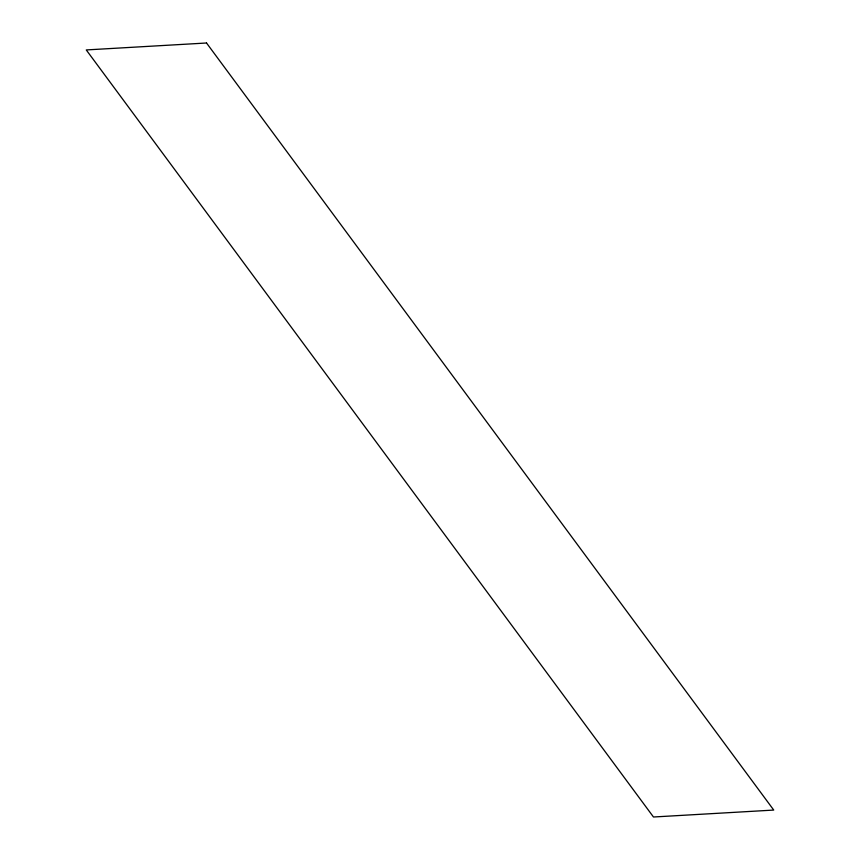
<?xml version="1.0" encoding="UTF-8"?>
<svg xmlns="http://www.w3.org/2000/svg" width="860" height="860" viewBox="0 0 860 860"><rect width="100%" height="100%" fill="white"/><g stroke="black" fill="none" stroke-linecap="round" stroke-linejoin="round"><path stroke-width="1.29" d="M206.529 43L86.258 49.934L653.471 817L773.742 810.066L206.529 43"/></g></svg>
